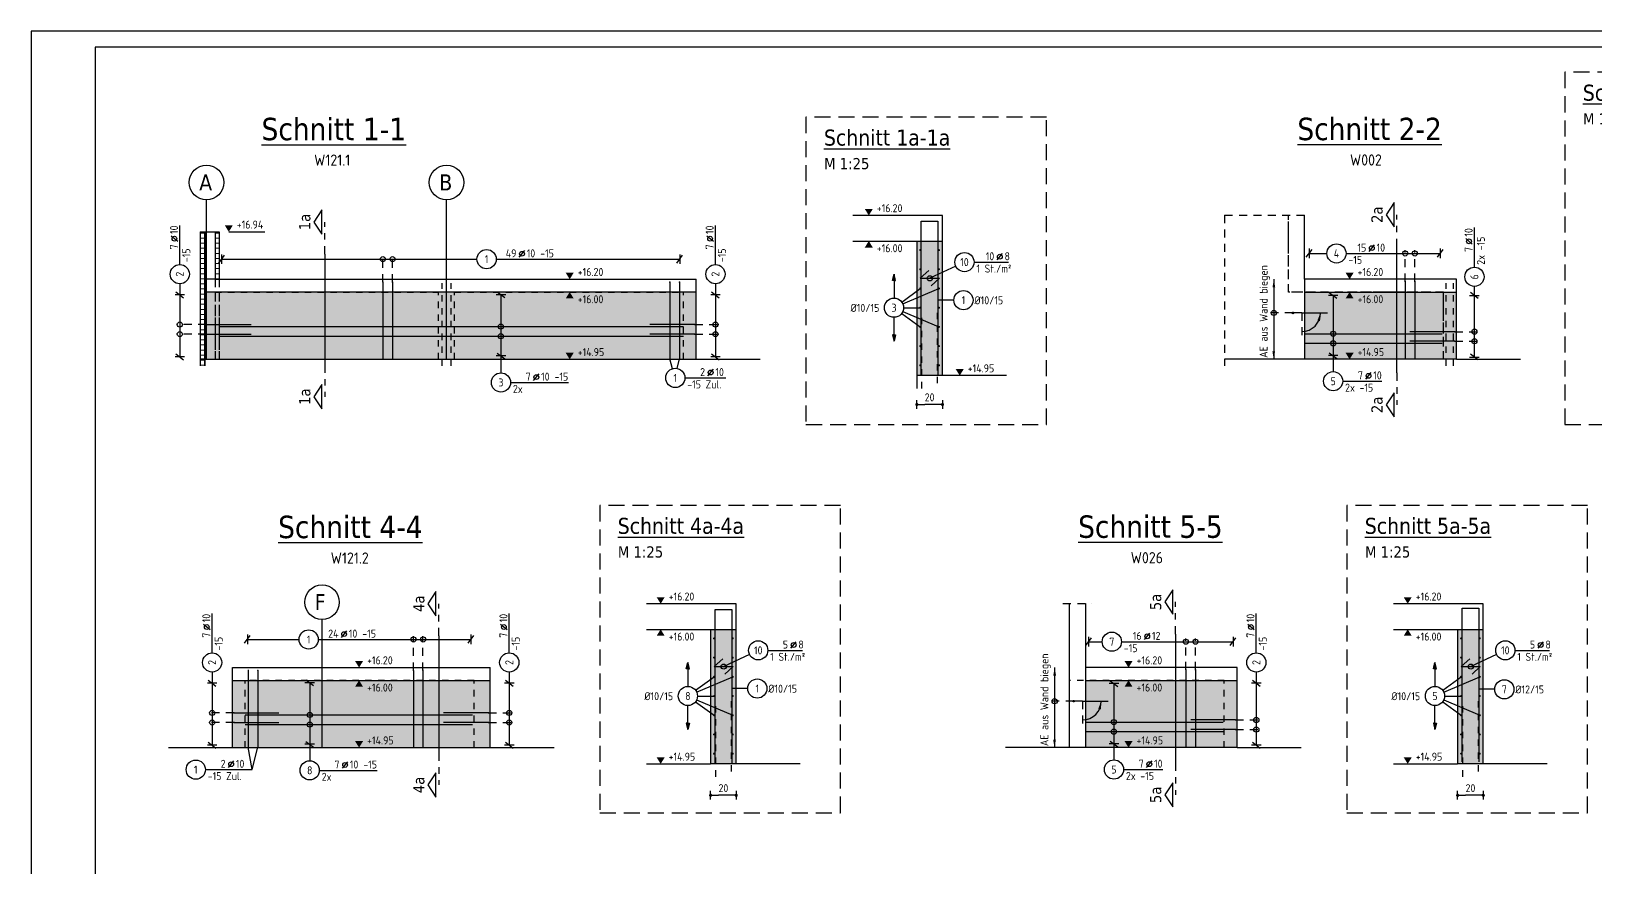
# Model space of a CAD drawing. Extents: x 0 to 61.9, y -8.7 to 30.
# Drawn here: x 0 to 24.44, y 16.64 to 29.7 of the extents above; entities that cross this region are included whole.
import ezdxf
from ezdxf.enums import TextEntityAlignment as Align

# ---------------------------------------------------------------- set-up
doc = ezdxf.new("R2010")
doc.units = 0
doc.header["$LTSCALE"] = 0.5
for name, pattern in [('AUSGEZOGEN', [1000.01, 1000, 0.01]), ('DASHDOTSMALL', [1.05, 0.5, -0.25, 0.05, -0.25]), ('DOT', [0.175, 0.05, -0.125]), ('HIDDEN', [0.375, 0.25, -0.125]), ('HIDDEN2', [0.187, 0.125, -0.062]), ('PUNKT', [0.175, 0.05, -0.125]), ('STRICHLINIE', [0.75, 0.5, -0.25]), ('STRICHPUNKT2', [0.55, 0.25, -0.125, 0.05, -0.125]), ('VERDECKT', [0.375, 0.25, -0.125])]:
    doc.linetypes.add(name, pattern=pattern)
for name, color, linetype in [('ACHSEN', 7, 'Continuous'), ('AFU', 7, 'Continuous'), ('BETON', 7, 'Continuous'), ('DETAIL', 7, 'Continuous'), ('DRUEBER', 7, 'Continuous'), ('grau_dunkel', 7, 'Continuous'), ('grau_hell', 7, 'Continuous'), ('grau_mittel', 7, 'Continuous'), ('HILFE', 7, 'Continuous'), ('koten', 7, 'Continuous'), ('MASSE', 7, 'Continuous'), ('RAHMEN', 7, 'Continuous'), ('RND', 7, 'Continuous'), ('SCHNITTE', 7, 'Continuous'), ('SFP_Achsen', 7, 'Continuous'), ('TEXT', 7, 'Continuous'), ('VERDECKT', 7, 'Continuous')]:
    doc.layers.add(name, color=color, linetype=linetype)
doc.layers.add('NOPLOT', color=7, linetype='Continuous', plot=False)
doc.layers.add('zila_01_rb_02_stb-fertig_05_schraff', color=144, linetype='Continuous', lineweight=9)
doc.styles.add('helv', font='tahoma.ttf')
doc.styles.add('txt', font='isocp.shx')
doc.linetypes.add('AFU_50K', pattern='A,0.15,["/",Standard,S=0.2,R=0,X=-0.01,Y=-0.1],0.07,["/",Standard,S=0.2,R=0,X=-0.01,Y=-0.1],0.15', length=0.37)
doc.linetypes.add('AFU_50L', pattern='A,0.75,["/",Standard,S=0.2,R=0,X=-0.01,Y=-0.1],0.07,["/",Standard,S=0.2,R=0,X=-0.01,Y=-0.1],0.75', length=1.57)
doc.dimstyles.new('DOT_I', dxfattribs={"dimscale": 0.5, "dimtxt": 0.25, "dimasz": 0.25, "dimexe": 0.1, "dimexo": 0.3, "dimgap": 0.1, "dimtad": 1, "dimdec": 3, "dimzin": 3, "dimtxsty": 'txt', "dimblk": 'DOT', "dimblk1": 'DOT', "dimblk2": 'DOT', "dimsah": 1, "dimcen": 0.1, "dimse1": 1, "dimse2": 1, "dimazin": 0, "dimtfac": 1, "dimtdec": 4, "dimtix": 1, "dimtmove": 2, "dimatfit": 3, "dimfxl": 0, "dimtvp": 1, "dimtolj": 1, "dimtzin": 0, "dimarcsym": 0})

# ---------------------------------------------------------------- blocks, each defined once
blk = doc.blocks.new('okrd_o')
at = {"layer": 'koten', "color": 7, "linetype": 'Continuous'}
blk.add_solid([(-0.125, 0.202), (0.125, 0.202), (0, 0)], dxfattribs=at)
at = {"layer": 'koten', "style": 'txt'}
blk.add_attdef('OKRD', (0.25, 0.1), '', height=0.25, dxfattribs=at)
blk = doc.blocks.new('okrd_u')
at = {"layer": 'koten', "color": 7, "linetype": 'Continuous'}
blk.add_solid([(-0.125, -0.202), (0.125, -0.202), (0, 0)], dxfattribs=at)
at = {"layer": 'koten', "style": 'txt'}
blk.add_attdef('OKRD', (0.25, -0.35), '', height=0.25, dxfattribs=at)
blk = doc.blocks.new('SCHN-2')
at = {"layer": 'SCHNITTE', "color": 6, "linetype": 'Continuous'}
blk.add_lwpolyline([(0.378, 0.088), (0, 0.34), (-0.378, 0.088)], close=True, dxfattribs=at)
at = {"layer": 'SCHNITTE', "color": 1, "linetype": 'DASHDOTSMALL', "style": 'helv'}
blk.add_attdef('SCHN-2', text='', height=0.35, dxfattribs=at).set_placement((0, 0.45), align=Align.CENTER)
blk = doc.blocks.new('lei_gre')
at = {"layer": 'RND', "color": 7, "linetype": 'Continuous'}
for p, q in [((-0.09, -0.12), (0.09, 0.12)), ((0, 0.15), (0, -0.15))]:
    blk.add_line(p, q, dxfattribs=at)
blk = doc.blocks.new('RND_LEI')
at = {"layer": 'RND', "color": 7, "linetype": 'Continuous'}
blk.add_line((1.022, 0.066), (1.19, 0.27), dxfattribs=at)
for centre, radius in [((0, 0), 0.3), ((1.106, 0.168), 0.075)]:
    blk.add_circle(centre, radius, dxfattribs=at)
at = {"layer": 'RND', "color": 7, "linetype": 'Continuous', "style": 'txt'}
blk.add_attdef('POSL', text='', height=0.25, dxfattribs=at).set_placement((0, 0), align=Align.MIDDLE)
blk.add_attdef('ANZ', text='', height=0.25, dxfattribs=at).set_placement((0.931, 0.057), align=Align.RIGHT)
for tag, p in [('DUM', (1.253, 0.057)), ('ABSTD', (1.674, 0.057)), ('POSTXT', (0.374, -0.327))]:
    blk.add_attdef(tag, p, '', height=0.25, dxfattribs=at)
blk = doc.blocks.new('DOT')
at = {"layer": 'MASSE', "color": 7, "linetype": 'Continuous'}
for p, q in [((0, 0), (-1, 0)), ((0, 0.54), (0, -0.54))]:
    blk.add_line(p, q, dxfattribs=at)
at = {"layer": 'MASSE', "color": 7, "linetype": 'Continuous', "const_width": 0.2}
blk.add_lwpolyline([(-0.1, 0, 1), (0.1, 0, 1)], format="xyb", close=True, dxfattribs=at)
blk = doc.blocks.new('*D34')
at = {"layer": 'Defpoints', "color": 0, "linetype": 'AUSGEZOGEN', "transparency": 16777216}
for p in [(13.832, 23.874), (13.832, 23.874), (14.232, 23.874)]:
    blk.add_point(p, dxfattribs=at)
at = {"layer": 'MASSE', "color": 0, "linetype": 'AUSGEZOGEN', "lineweight": -2, "transparency": 16777216}
blk.add_line((14.107, 23.874), (13.957, 23.874), dxfattribs=at)
at = {"layer": 'MASSE', "color": 0, "linetype": 'AUSGEZOGEN', "lineweight": -2, "transparency": 16777216, "xscale": 0.125, "yscale": 0.125, "zscale": 0.125, "rotation": 180}
blk.add_blockref('DOT', (13.832, 23.874), dxfattribs=at)
at = {"layer": 'MASSE', "color": 0, "linetype": 'AUSGEZOGEN', "lineweight": -2, "transparency": 16777216, "xscale": 0.125, "yscale": 0.125, "zscale": 0.125}
blk.add_blockref('DOT', (14.232, 23.874), dxfattribs=at)
at = {"layer": 'MASSE', "color": 0, "linetype": 'AUSGEZOGEN', "transparency": 16777216, "insert": (14.032, 23.986), "char_height": 0.125, "attachment_point": 5, "style": 'txt'}
blk.add_mtext('\\A1;20', dxfattribs=at)
blk = doc.blocks.new('RND_HIN')
at = {"layer": 'RND', "color": 7, "linetype": 'Continuous'}
blk.add_circle((0, 0), 0.3, dxfattribs=at)
at = {"layer": 'RND', "color": 7, "linetype": 'Continuous', "style": 'txt'}
blk.add_attdef('POSI', text='', height=0.25, dxfattribs=at).set_placement((0, 0), align=Align.MIDDLE)
blk = doc.blocks.new('Pfeillinie')
at = {"layer": 'TEXT', "linetype": 'Continuous'}
blk.add_hatch(color=7, dxfattribs=at).paths.add_polyline_path([(0, 0), (-0.8, 0.2), (-0.8, 0), (-0.8, -0.2)])
at = {"layer": 'TEXT', "color": 7, "linetype": 'Continuous'}
for p, q in [((-0.8, 0), (-0.8, 0.2)), ((-0.8, 0.2), (0, 0)), ((-0.8, 0), (-0.8, -0.2)), ((-0.8, -0.2), (0, 0))]:
    blk.add_line(p, q, dxfattribs=at)
blk = doc.blocks.new('PFEIL')
at = {"color": 7, "linetype": 'Continuous'}
blk.add_solid([(-1, -0.17), (-1, 0.17), (0, 0)], dxfattribs=at)
blk = doc.blocks.new('*D39')
at = {"layer": 'Defpoints', "color": 0, "linetype": 'AUSGEZOGEN', "transparency": 16777216}
for p in [(10.611, 17.773), (10.611, 17.773), (11.011, 17.773)]:
    blk.add_point(p, dxfattribs=at)
at = {"layer": 'MASSE', "color": 0, "linetype": 'AUSGEZOGEN', "lineweight": -2, "transparency": 16777216}
blk.add_line((10.886, 17.773), (10.736, 17.773), dxfattribs=at)
at = {"layer": 'MASSE', "color": 0, "linetype": 'AUSGEZOGEN', "lineweight": -2, "transparency": 16777216, "xscale": 0.125, "yscale": 0.125, "zscale": 0.125, "rotation": 180}
blk.add_blockref('DOT', (10.611, 17.773), dxfattribs=at)
at = {"layer": 'MASSE', "color": 0, "linetype": 'AUSGEZOGEN', "lineweight": -2, "transparency": 16777216, "xscale": 0.125, "yscale": 0.125, "zscale": 0.125}
blk.add_blockref('DOT', (11.011, 17.773), dxfattribs=at)
at = {"layer": 'MASSE', "color": 0, "linetype": 'AUSGEZOGEN', "transparency": 16777216, "insert": (10.811, 17.885), "char_height": 0.125, "attachment_point": 5, "style": 'txt'}
blk.add_mtext('\\A1;20', dxfattribs=at)
blk = doc.blocks.new('*D40')
at = {"layer": 'Defpoints', "color": 0, "linetype": 'AUSGEZOGEN', "transparency": 16777216}
for p in [(22.28, 17.773), (22.28, 17.773), (22.68, 17.773)]:
    blk.add_point(p, dxfattribs=at)
at = {"layer": 'MASSE', "color": 0, "linetype": 'AUSGEZOGEN', "lineweight": -2, "transparency": 16777216}
blk.add_line((22.555, 17.773), (22.405, 17.773), dxfattribs=at)
at = {"layer": 'MASSE', "color": 0, "linetype": 'AUSGEZOGEN', "lineweight": -2, "transparency": 16777216, "xscale": 0.125, "yscale": 0.125, "zscale": 0.125, "rotation": 180}
blk.add_blockref('DOT', (22.28, 17.773), dxfattribs=at)
at = {"layer": 'MASSE', "color": 0, "linetype": 'AUSGEZOGEN', "lineweight": -2, "transparency": 16777216, "xscale": 0.125, "yscale": 0.125, "zscale": 0.125}
blk.add_blockref('DOT', (22.68, 17.773), dxfattribs=at)
at = {"layer": 'MASSE', "color": 0, "linetype": 'AUSGEZOGEN', "transparency": 16777216, "insert": (22.48, 17.885), "char_height": 0.125, "attachment_point": 5, "style": 'txt'}
blk.add_mtext('\\A1;20', dxfattribs=at)
blk = doc.blocks.new('A1-19-0')
at = {"layer": 'RAHMEN'}
for p, q in [((103.1, 59.4), (0, 59.4)), ((0, 59.4), (0, 0))]:
    blk.add_line(p, q, dxfattribs=at)
at = {"layer": 'RAHMEN', "color": 5}
for p, q in [((102.6, 58.9), (2, 58.9)), ((2, 58.9), (2, 0.5))]:
    blk.add_line(p, q, dxfattribs=at)

msp = doc.modelspace()

# ---------------------------------------------------------------- hatches: boundary and pattern name
at = {"layer": 'grau_dunkel'}
h = msp.add_hatch(color=21, dxfattribs=at)
h.paths.add_polyline_path([(2.872, 24.58), (2.937, 24.58), (2.937, 25.63), (2.872, 25.63)])
h.paths.add_polyline_path([(2.872, 25.63), (2.712, 25.63), (2.712, 24.58), (2.872, 24.58)])
h = msp.add_hatch(color=21, dxfattribs=at)
h.paths.add_polyline_path([(10.187, 24.58), (10.387, 24.58), (10.387, 25.63), (10.187, 25.63)])
h.paths.add_polyline_path([(6.362, 24.58), (6.612, 24.58), (6.612, 25.63), (6.362, 25.63)])
for points in [[(22.26, 25.63), (22.06, 25.63), (22.06, 24.58), (22.26, 24.58)], [(18.835, 19.568), (18.635, 19.568), (18.635, 18.518), (18.835, 18.518)]]:
    msp.add_hatch(color=21, dxfattribs=at).paths.add_polyline_path(points)
h = msp.add_hatch(color=21, dxfattribs=at)
h.paths.add_polyline_path([(6.916, 18.518), (7.166, 18.518), (7.166, 19.568), (6.916, 19.568)])
h.paths.add_polyline_path([(3.341, 19.568), (3.141, 19.568), (3.141, 18.518), (3.341, 18.518)])
at = {"layer": 'grau_hell'}
h = msp.add_hatch(color=9, dxfattribs=at)
h.paths.add_polyline_path([(6.612, 25.63), (6.612, 24.58), (10.187, 24.58), (10.187, 25.63)])
h.paths.add_polyline_path([(2.937, 25.63), (2.937, 24.58), (6.362, 24.58), (6.362, 25.63)])
for points in [[(22.06, 24.58), (22.06, 25.63), (19.89, 25.63), (19.89, 24.58)], [(3.341, 19.568), (3.341, 18.518), (6.916, 18.518), (6.916, 19.568)], [(16.465, 19.568), (16.465, 18.518), (18.635, 18.518), (18.635, 19.568)]]:
    msp.add_hatch(color=9, dxfattribs=at).paths.add_polyline_path(points)
at = {"layer": 'grau_mittel'}
for points in [[(14.232, 26.426), (13.832, 26.426), (13.832, 24.326), (14.232, 24.326)], [(10.611, 18.264), (11.011, 18.264), (11.011, 20.364), (10.611, 20.364)], [(22.68, 20.364), (22.28, 20.364), (22.28, 18.264), (22.68, 18.264)]]:
    msp.add_hatch(color=61, dxfattribs=at).paths.add_polyline_path(points)
at = {"layer": 'zila_01_rb_02_stb-fertig_05_schraff', "linetype": 'AUSGEZOGEN'}
h = msp.add_hatch(dxfattribs=at)
h.set_pattern_fill('ANSI37', color=102, scale=0.025, angle=-45)
h.set_pattern_definition([(0, (-75.8774, -10.6766), (2e-17, 0.079375), []), (90, (-75.8774, -10.6766), (-0.079375, 3e-17), [])])
h.paths.add_polyline_path([(2.712, 26.57), (2.637, 26.57), (2.637, 24.48), (2.712, 24.48)])
h.paths.add_polyline_path([(2.937, 26.57), (2.872, 26.57), (2.872, 25.83), (2.937, 25.83)])

# ---------------------------------------------------------------- linework, layer by layer
at = {"layer": 'ACHSEN', "color": 140, "linetype": 'AUSGEZOGEN'}
for p, q in [((2.737, 24.58), (2.737, 27.07)), ((6.487, 24.58), (6.487, 27.07)), ((4.541, 18.518), (4.541, 20.518))]:
    msp.add_line(p, q, dxfattribs=at)
at = {"layer": 'AFU', "color": 8, "linetype": 'AFU_50K'}
for p, q in [((13.832, 26.426), (14.232, 26.426)), ((2.872, 25.83), (2.712, 25.83)), ((14.232, 24.326), (13.832, 24.326)), ((10.611, 20.364), (11.011, 20.364)), ((22.28, 20.364), (22.68, 20.364)), ((11.011, 18.264), (10.611, 18.264)), ((22.68, 18.264), (22.28, 18.264))]:
    msp.add_line(p, q, dxfattribs=at)
at = {"layer": 'AFU', "color": 8, "linetype": 'AFU_50L'}
for p, q in [((19.89, 25.83), (19.89, 24.58)), ((10.387, 25.63), (2.712, 25.63)), ((19.89, 25.63), (22.26, 25.63)), ((2.712, 24.58), (10.387, 24.58)), ((22.26, 24.58), (18.64, 24.58)), ((3.141, 19.568), (7.166, 19.568)), ((16.465, 19.768), (16.465, 18.518)), ((16.465, 19.568), (18.835, 19.568)), ((3.141, 18.518), (7.166, 18.518)), ((18.835, 18.518), (16.215, 18.518))]:
    msp.add_line(p, q, dxfattribs=at)
at = {"layer": 'BETON', "color": 6, "linetype": 'AUSGEZOGEN'}
for p, q in [((14.232, 26.826), (12.832, 26.826)), ((14.232, 24.326), (14.232, 26.826)), ((19.89, 25.83), (19.89, 26.83)), ((2.637, 26.57), (2.637, 24.48)), ((2.637, 26.57), (2.937, 26.57)), ((2.712, 26.57), (2.712, 24.58)), ((2.872, 26.57), (2.872, 25.83)), ((2.937, 26.57), (2.937, 25.83)), ((12.832, 26.426), (13.832, 26.426)), ((13.832, 26.426), (13.832, 24.126)), ((2.872, 25.83), (10.387, 25.83)), ((10.387, 24.58), (10.387, 25.83)), ((22.26, 25.83), (19.89, 25.83)), ((22.26, 24.58), (22.26, 25.83)), ((2.712, 24.58), (2.637, 24.58)), ((2.712, 24.58), (2.712, 24.48)), ((10.387, 24.58), (11.387, 24.58)), ((22.26, 24.58), (23.26, 24.58)), ((15.232, 24.326), (14.232, 24.326)), ((11.011, 20.764), (9.611, 20.764)), ((11.011, 18.264), (11.011, 20.764)), ((16.215, 18.518), (16.215, 20.768)), ((16.465, 20.768), (16.465, 19.768)), ((22.68, 20.764), (21.28, 20.764)), ((22.68, 18.264), (22.68, 20.764)), ((9.611, 20.364), (10.611, 20.364)), ((10.611, 20.364), (10.611, 18.264)), ((21.28, 20.364), (22.28, 20.364)), ((22.28, 20.364), (22.28, 18.264)), ((3.141, 18.518), (3.141, 19.768)), ((3.141, 19.768), (7.166, 19.768)), ((7.166, 18.518), (7.166, 19.768)), ((18.835, 19.768), (16.465, 19.768)), ((18.835, 18.518), (18.835, 19.768)), ((2.141, 18.518), (3.141, 18.518)), ((7.166, 18.518), (8.166, 18.518)), ((16.215, 18.518), (15.215, 18.518)), ((18.835, 18.518), (19.835, 18.518)), ((9.611, 18.264), (10.611, 18.264)), ((12.011, 18.264), (11.011, 18.264)), ((21.28, 18.264), (22.28, 18.264)), ((23.68, 18.264), (22.68, 18.264))]:
    msp.add_line(p, q, dxfattribs=at)
at = {"layer": 'DETAIL', "color": 102, "linetype": 'STRICHLINIE'}
for points in [[(23.955, 29.06), (23.955, 23.564), (27.714, 23.564), (27.714, 29.06)], [(12.101, 28.36), (12.101, 23.564), (15.86, 23.564), (15.86, 28.36)], [(8.88, 22.298), (8.88, 17.502), (12.639, 17.502), (12.639, 22.298)], [(20.549, 22.298), (20.549, 17.502), (24.308, 17.502), (24.308, 22.298)]]:
    msp.add_lwpolyline(points, close=True, dxfattribs=at)
at = {"layer": 'DRUEBER', "color": 7, "linetype": 'DOT'}
for p, q in [((19.64, 25.63), (19.64, 26.83)), ((22.06, 25.63), (19.64, 25.63)), ((22.06, 24.58), (22.06, 25.63))]:
    msp.add_line(p, q, dxfattribs=at)
at = {"layer": 'DRUEBER', "color": 7, "linetype": 'PUNKT'}
for p, q in [((2.872, 25.63), (6.362, 25.63)), ((2.872, 25.63), (2.872, 24.58)), ((2.937, 25.63), (2.937, 24.58)), ((6.362, 24.58), (6.362, 25.63)), ((6.612, 25.63), (10.187, 25.63)), ((6.612, 24.58), (6.612, 25.63)), ((10.187, 24.58), (10.187, 25.63)), ((3.341, 18.518), (3.341, 19.568)), ((6.916, 19.568), (3.341, 19.568)), ((6.916, 18.518), (6.916, 19.568)), ((18.635, 19.568), (16.215, 19.568)), ((18.635, 18.518), (18.635, 19.568))]:
    msp.add_line(p, q, dxfattribs=at)
at = {"layer": 'HILFE', "color": 102, "linetype": 'HIDDEN'}
for p, q in [((18.64, 26.83), (19.99, 26.83)), ((18.64, 26.83), (18.64, 24.48)), ((16.115, 20.768), (16.565, 20.768))]:
    msp.add_line(p, q, dxfattribs=at)
at = {"layer": 'HILFE', "color": 102, "linetype": 'AUSGEZOGEN'}
msp.add_line((3.085, 26.57), (3.647, 26.57), dxfattribs=at)
at = {"layer": 'NOPLOT', "color": 191, "linetype": 'AUSGEZOGEN'}
for p, q in [((4.584, 26.223), (4.584, 24.496)), ((21.332, 24.368), (21.332, 26.337)), ((17.875, 20.291), (17.875, 18.28)), ((6.365, 20.264), (6.365, 18.435))]:
    msp.add_line(p, q, dxfattribs=at)
at = {"layer": 'RND', "color": 7, "linetype": 'AUSGEZOGEN'}
for p, q in [((2.32, 26.059), (2.32, 26.671)), ((10.687, 26.059), (10.687, 26.671)), ((22.542, 26.018), (22.542, 26.635)), ((19.96, 26.232), (20.237, 26.232)), ((20.537, 26.232), (22.009, 26.232)), ((2.972, 26.143), (6.962, 26.143)), ((7.262, 26.143), (10.129, 26.143)), ((14.726, 26.097), (15.266, 26.097)), ((2.32, 25.759), (2.32, 25.586)), ((10.687, 25.759), (10.687, 25.586)), ((22.542, 25.576), (22.542, 25.718)), ((2.32, 25.586), (2.32, 24.618)), ((7.336, 25.587), (7.336, 24.632)), ((10.687, 25.586), (10.687, 24.618)), ((20.335, 25.578), (20.335, 24.637)), ((22.542, 24.615), (22.542, 25.576)), ((7.336, 24.632), (7.336, 24.368)), ((20.335, 24.637), (20.335, 24.388)), ((7.486, 24.218), (8.392, 24.218)), ((10.209, 24.289), (10.849, 24.289)), ((20.485, 24.238), (21.097, 24.238)), ((2.825, 19.997), (2.825, 20.609)), ((7.466, 19.997), (7.466, 20.609)), ((19.135, 19.997), (19.135, 20.609)), ((3.376, 20.206), (4.183, 20.206)), ((4.483, 20.206), (6.867, 20.206)), ((16.515, 20.171), (16.728, 20.171)), ((17.028, 20.171), (18.771, 20.171)), ((11.505, 20.036), (12.045, 20.036)), ((23.174, 20.036), (23.714, 20.036)), ((2.825, 19.697), (2.825, 19.524)), ((7.466, 19.697), (7.466, 19.524)), ((19.135, 19.697), (19.135, 19.524)), ((2.825, 19.524), (2.825, 18.556)), ((4.349, 19.53), (4.349, 18.57)), ((7.466, 19.524), (7.466, 18.556)), ((16.911, 19.517), (16.911, 18.575)), ((19.135, 19.524), (19.135, 18.556)), ((16.911, 18.575), (16.911, 18.326)), ((4.349, 18.57), (4.349, 18.313)), ((2.719, 18.174), (3.45, 18.174)), ((4.499, 18.163), (5.405, 18.163)), ((17.061, 18.176), (17.673, 18.176))]:
    msp.add_line(p, q, dxfattribs=at)
at = {"layer": 'RND', "color": 102, "linetype": 'VERDECKT'}
for p, q in [((5.493, 25.785), (5.493, 26.193)), ((5.643, 25.785), (5.643, 26.193)), ((21.46, 25.795), (21.46, 26.282)), ((21.61, 25.795), (21.61, 26.282)), ((19.707, 25.304), (19.359, 25.304)), ((2.732, 25.122), (2.27, 25.122)), ((2.732, 24.972), (2.27, 24.972)), ((10.362, 25.122), (10.737, 25.122)), ((10.362, 24.972), (10.737, 24.972)), ((22.235, 25.011), (22.592, 25.011)), ((22.235, 24.861), (22.592, 24.861)), ((5.968, 19.723), (5.968, 20.256)), ((6.118, 19.723), (6.118, 20.256)), ((18.035, 19.733), (18.035, 20.221)), ((18.185, 19.733), (18.185, 20.221)), ((16.282, 19.242), (15.935, 19.242)), ((3.166, 19.06), (2.775, 19.06)), ((3.166, 18.91), (2.775, 18.91)), ((7.141, 19.06), (7.516, 19.06)), ((7.141, 18.91), (7.516, 18.91)), ((18.81, 18.949), (19.185, 18.949)), ((18.81, 18.799), (19.185, 18.799))]:
    msp.add_line(p, q, dxfattribs=at)
at = {"layer": 'RND', "color": 102, "linetype": 'AUSGEZOGEN'}
for p, q in [((14.441, 26.033), (14.036, 25.844)), ((13.597, 25.474), (13.886, 25.685)), ((13.614, 25.444), (14.178, 25.685)), ((14.41, 25.503), (14.162, 25.503)), ((13.597, 25.297), (13.886, 25.085)), ((13.614, 25.326), (14.178, 25.085)), ((13.626, 25.385), (13.886, 25.385)), ((10.018, 24.433), (9.974, 24.585)), ((10.091, 24.435), (10.124, 24.585)), ((11.22, 19.971), (10.815, 19.783)), ((22.889, 19.971), (22.484, 19.783)), ((10.377, 19.412), (10.665, 19.623)), ((10.393, 19.383), (10.957, 19.623)), ((22.046, 19.412), (22.334, 19.623)), ((22.063, 19.383), (22.626, 19.623)), ((10.406, 19.323), (10.665, 19.323)), ((11.19, 19.44), (10.941, 19.44)), ((22.075, 19.323), (22.334, 19.323)), ((22.859, 19.428), (22.61, 19.428)), ((10.377, 19.235), (10.665, 19.023)), ((10.393, 19.264), (10.957, 19.023)), ((22.046, 19.235), (22.334, 19.023)), ((22.063, 19.264), (22.626, 19.023)), ((3.45, 18.174), (3.39, 18.523)), ((3.45, 18.174), (3.54, 18.523))]:
    msp.add_line(p, q, dxfattribs=at)
at = {"layer": 'RND', "color": 7, "linetype": 'VERDECKT'}
for p, q in [((19.847, 25.304), (19.707, 25.304)), ((16.422, 19.242), (16.282, 19.242))]:
    msp.add_line(p, q, dxfattribs=at)
at = {"layer": 'RND', "color": 1, "linetype": 'AUSGEZOGEN'}
for points in [[(13.902, 24.336), (13.902, 26.736), (14.162, 26.736), (14.162, 24.336)], [(14.021, 25.964), (13.886, 25.844), (14.186, 25.844), (14.056, 25.724)], [(5.493, 25.785), (5.493, 24.585)], [(5.643, 25.785), (5.643, 24.585)], [(9.974, 25.785), (9.974, 24.585)], [(10.124, 25.785), (10.124, 24.585)], [(21.46, 25.795), (21.46, 24.595)], [(21.61, 25.795), (21.61, 24.595)], [(19.847, 25.304), (20.247, 25.304)], [(2.732, 25.122), (3.432, 25.122)], [(2.732, 24.972), (3.432, 24.972)], [(2.937, 25.09), (10.187, 25.09)], [(2.937, 24.94), (10.187, 24.94)], [(10.362, 25.122), (9.662, 25.122)], [(10.362, 24.972), (9.662, 24.972)], [(19.89, 24.979), (22.04, 24.979)], [(22.235, 25.011), (21.535, 25.011)], [(19.89, 24.829), (22.04, 24.829)], [(22.235, 24.861), (21.535, 24.861)], [(10.681, 18.274), (10.681, 20.674), (10.941, 20.674), (10.941, 18.274)], [(22.35, 18.294), (22.35, 20.694), (22.61, 20.694), (22.61, 18.294)], [(10.8, 19.902), (10.665, 19.783), (10.965, 19.783), (10.835, 19.662)], [(22.469, 19.902), (22.334, 19.783), (22.634, 19.783), (22.504, 19.662)], [(3.39, 19.723), (3.39, 18.523)], [(3.54, 19.723), (3.54, 18.523)], [(5.968, 19.723), (5.968, 18.523)], [(6.118, 19.723), (6.118, 18.523)], [(18.035, 19.733), (18.035, 18.533)], [(18.185, 19.733), (18.185, 18.533)], [(16.422, 19.242), (16.822, 19.242)], [(3.166, 19.06), (3.866, 19.06)], [(3.166, 18.91), (3.866, 18.91)], [(3.341, 19.028), (6.891, 19.028)], [(3.341, 18.878), (6.891, 18.878)], [(7.141, 19.06), (6.441, 19.06)], [(7.141, 18.91), (6.441, 18.91)], [(16.465, 18.917), (18.615, 18.917)], [(18.81, 18.949), (18.11, 18.949)], [(16.465, 18.767), (18.615, 18.767)], [(18.81, 18.799), (18.11, 18.799)]]:
    msp.add_lwpolyline(points, dxfattribs=at)
at = {"layer": 'RND', "color": 7, "linetype": 'AUSGEZOGEN'}
for points, const_width in [([(13.878, 26.285, 1), (13.894, 26.285, 1)], 0.016), ([(14.17, 26.285, 1), (14.186, 26.285, 1)], 0.016), ([(13.878, 25.985, 1), (13.894, 25.985, 1)], 0.016), ([(14.17, 25.985, 1), (14.186, 25.985, 1)], 0.016), ([(5.493, 25.791, 1), (5.493, 25.778, 1)], 0.0125), ([(5.643, 25.791, 1), (5.643, 25.778, 1)], 0.0125), ([(9.974, 25.791, 1), (9.974, 25.778, 1)], 0.0125), ([(10.124, 25.791, 1), (10.124, 25.778, 1)], 0.0125), ([(13.878, 25.685, 1), (13.894, 25.685, 1)], 0.016), ([(14.17, 25.685, 1), (14.186, 25.685, 1)], 0.016), ([(21.46, 25.801, 1), (21.46, 25.788, 1)], 0.0125), ([(21.61, 25.801, 1), (21.61, 25.788, 1)], 0.0125), ([(13.878, 25.385, 1), (13.894, 25.385, 1)], 0.016), ([(14.17, 25.385, 1), (14.186, 25.385, 1)], 0.016), ([(2.732, 25.128, -1), (2.732, 25.116, -1)], 0.0125), ([(2.732, 24.978, -1), (2.732, 24.966, -1)], 0.0125), ([(10.362, 25.128, 1), (10.362, 25.116, 1)], 0.0125), ([(10.362, 24.978, 1), (10.362, 24.966, 1)], 0.0125), ([(13.878, 25.085, 1), (13.894, 25.085, 1)], 0.016), ([(14.17, 25.085, 1), (14.186, 25.085, 1)], 0.016), ([(22.235, 25.017, 1), (22.235, 25.005, 1)], 0.0125), ([(13.878, 24.785, 1), (13.894, 24.785, 1)], 0.016), ([(14.17, 24.785, 1), (14.186, 24.785, 1)], 0.016), ([(22.235, 24.867, 1), (22.235, 24.855, 1)], 0.0125), ([(13.878, 24.485, 1), (13.894, 24.485, 1)], 0.016), ([(14.17, 24.485, 1), (14.186, 24.485, 1)], 0.016), ([(10.657, 20.223, 1), (10.673, 20.223, 1)], 0.016), ([(10.949, 20.223, 1), (10.965, 20.223, 1)], 0.016), ([(22.326, 20.223, 1), (22.342, 20.223, 1)], 0.016), ([(22.618, 20.223, 1), (22.634, 20.223, 1)], 0.016), ([(10.657, 19.923, 1), (10.673, 19.923, 1)], 0.016), ([(10.949, 19.923, 1), (10.965, 19.923, 1)], 0.016), ([(22.326, 19.923, 1), (22.342, 19.923, 1)], 0.016), ([(22.618, 19.923, 1), (22.634, 19.923, 1)], 0.016), ([(3.39, 19.729, 1), (3.39, 19.716, 1)], 0.0125), ([(3.54, 19.729, 1), (3.54, 19.716, 1)], 0.0125), ([(5.968, 19.729, 1), (5.968, 19.716, 1)], 0.0125), ([(6.118, 19.729, 1), (6.118, 19.716, 1)], 0.0125), ([(10.657, 19.623, 1), (10.673, 19.623, 1)], 0.016), ([(10.949, 19.623, 1), (10.965, 19.623, 1)], 0.016), ([(18.035, 19.739, 1), (18.035, 19.726, 1)], 0.0125), ([(18.185, 19.739, 1), (18.185, 19.726, 1)], 0.0125), ([(22.326, 19.623, 1), (22.342, 19.623, 1)], 0.016), ([(22.618, 19.623, 1), (22.634, 19.623, 1)], 0.016), ([(10.657, 19.323, 1), (10.673, 19.323, 1)], 0.016), ([(10.949, 19.323, 1), (10.965, 19.323, 1)], 0.016), ([(22.326, 19.323, 1), (22.342, 19.323, 1)], 0.016), ([(22.618, 19.323, 1), (22.634, 19.323, 1)], 0.016), ([(3.166, 19.067, -1), (3.166, 19.054, -1)], 0.0125), ([(7.141, 19.067, 1), (7.141, 19.054, 1)], 0.0125), ([(3.166, 18.917, -1), (3.166, 18.904, -1)], 0.0125), ([(7.141, 18.917, 1), (7.141, 18.904, 1)], 0.0125), ([(10.657, 19.023, 1), (10.673, 19.023, 1)], 0.016), ([(10.949, 19.023, 1), (10.965, 19.023, 1)], 0.016), ([(18.81, 18.956, 1), (18.81, 18.943, 1)], 0.0125), ([(22.326, 19.023, 1), (22.342, 19.023, 1)], 0.016), ([(22.618, 19.023, 1), (22.634, 19.023, 1)], 0.016), ([(10.657, 18.723, 1), (10.673, 18.723, 1)], 0.016), ([(10.949, 18.723, 1), (10.965, 18.723, 1)], 0.016), ([(18.81, 18.806, 1), (18.81, 18.793, 1)], 0.0125), ([(22.326, 18.723, 1), (22.342, 18.723, 1)], 0.016), ([(22.618, 18.723, 1), (22.634, 18.723, 1)], 0.016), ([(10.657, 18.423, 1), (10.673, 18.423, 1)], 0.016), ([(10.949, 18.423, 1), (10.965, 18.423, 1)], 0.016), ([(22.326, 18.423, 1), (22.342, 18.423, 1)], 0.016), ([(22.618, 18.423, 1), (22.634, 18.423, 1)], 0.016)]:
    msp.add_lwpolyline(points, format="xyb", close=True, dxfattribs=dict(at, const_width=const_width))
at = {"layer": 'RND', "color": 102, "linetype": 'AUSGEZOGEN'}
for points in [[(13.476, 25.908), (13.476, 25.535)], [(19.409, 25.83), (19.409, 24.58)], [(13.476, 24.863), (13.476, 25.235)], [(10.256, 19.846), (10.256, 19.473)], [(21.925, 19.846), (21.925, 19.473)], [(15.985, 19.768), (15.985, 18.518)], [(10.256, 18.801), (10.256, 19.173)], [(21.925, 18.801), (21.925, 19.173)]]:
    msp.add_lwpolyline(points, dxfattribs=at)
at = {"layer": 'RND', "color": 1, "linetype": 'HIDDEN2'}
for points in [[(6.42, 24.48), (6.42, 25.767)], [(6.559, 24.48), (6.559, 25.767)], [(22.1, 24.48), (22.1, 25.767)], [(22.216, 24.48), (22.216, 25.767)], [(13.912, 24.126), (13.912, 25.306)], [(14.152, 25.306), (14.152, 24.126)], [(10.691, 18.064), (10.691, 19.244)], [(10.931, 19.244), (10.931, 18.064)], [(22.36, 18.064), (22.36, 19.244)], [(22.6, 19.244), (22.6, 18.064)]]:
    msp.add_lwpolyline(points, dxfattribs=at)
at = {"layer": 'RND', "color": 7, "linetype": 'VERDECKT'}
for points in [[(19.847, 25.304), (19.847, 24.904)], [(16.422, 19.242), (16.422, 18.842)]]:
    msp.add_lwpolyline(points, dxfattribs=at)
at = {"layer": 'RND', "color": 7, "linetype": 'AUSGEZOGEN'}
for centre in [(5.493, 26.143), (5.643, 26.143), (21.46, 26.232), (21.61, 26.232), (14.036, 25.844), (19.409, 25.304), (2.32, 25.122), (2.32, 24.972), (7.336, 25.09), (7.336, 24.94), (10.687, 25.122), (10.687, 24.972), (20.335, 24.979), (22.542, 25.011), (20.335, 24.829), (22.542, 24.861), (5.968, 20.206), (6.12, 20.206), (18.035, 20.171), (18.185, 20.171), (10.815, 19.783), (22.484, 19.783), (2.825, 19.06), (4.349, 19.028), (7.466, 19.06), (15.985, 19.242), (2.825, 18.91), (4.349, 18.878), (7.466, 18.91), (16.911, 18.917), (19.135, 18.949), (19.135, 18.799), (16.911, 18.767)]:
    msp.add_circle(centre, 0.04, dxfattribs=at)
at = {"layer": 'RND', "color": 7, "linetype": 'VERDECKT'}
for centre in [(19.707, 25.304), (16.282, 19.242)]:
    msp.add_circle(centre, 0.012, dxfattribs=at)
at = {"layer": 'RND', "color": 102, "linetype": 'AUSGEZOGEN'}
for centre in [(19.847, 25.304), (16.422, 19.242)]:
    msp.add_arc(centre, 0.29, 270, 0, dxfattribs=at)
at = {"layer": 'SCHNITTE', "color": 6, "linetype": 'STRICHPUNKT2'}
for p, q in [((4.584, 26.223), (4.584, 26.723)), ((21.332, 26.337), (21.332, 26.837)), ((4.584, 24.496), (4.584, 23.996)), ((21.332, 24.368), (21.332, 23.868)), ((17.875, 20.291), (17.875, 20.791)), ((6.365, 20.264), (6.365, 20.764)), ((6.365, 18.435), (6.365, 17.935)), ((17.875, 18.28), (17.875, 17.78))]:
    msp.add_line(p, q, dxfattribs=at)
at = {"layer": 'SFP_Achsen', "color": 7, "linetype": 'AUSGEZOGEN'}
for centre in [(2.737, 27.34), (6.487, 27.34), (4.541, 20.788)]:
    msp.add_circle(centre, 0.27, dxfattribs=at)
at = {"layer": 'VERDECKT', "color": 7, "linetype": 'VERDECKT'}
for p, q in [((19.64, 25.63), (19.64, 26.83)), ((22.06, 25.63), (19.64, 25.63)), ((22.06, 24.58), (22.06, 25.63)), ((16.465, 19.768), (16.465, 18.518))]:
    msp.add_line(p, q, dxfattribs=at)
at = {"layer": 'VERDECKT', "color": 7, "linetype": 'HIDDEN'}
for p, q in [((2.872, 25.83), (2.872, 24.58)), ((2.937, 25.83), (2.937, 24.58))]:
    msp.add_line(p, q, dxfattribs=at)

# ---------------------------------------------------------------- block references
at = {"layer": 'koten', "color": 7, "linetype": 'AUSGEZOGEN', "xscale": 0.5, "yscale": 0.5, "zscale": 0.5}
for name, p, values in [('okrd_o', (13.082, 26.826), {'OKRD': '+16.20'}), ('okrd_o', (3.085, 26.57), {'OKRD': '+16.94'}), ('okrd_u', (13.082, 26.426), {'OKRD': '+16.00'}), ('okrd_o', (8.41, 25.83), {'OKRD': '+16.20'}), ('okrd_o', (20.592, 25.83), {'OKRD': '+16.20'}), ('okrd_u', (8.41, 25.63), {'OKRD': '+16.00'}), ('okrd_u', (20.592, 25.63), {'OKRD': '+16.00'}), ('okrd_o', (8.41, 24.58), {'OKRD': '+14.95'}), ('okrd_o', (20.592, 24.58), {'OKRD': '+14.95'}), ('okrd_o', (14.502, 24.326), {'OKRD': '+14.95'}), ('okrd_o', (9.831, 20.764), {'OKRD': '+16.20'}), ('okrd_o', (21.5, 20.764), {'OKRD': '+16.20'}), ('okrd_u', (9.831, 20.364), {'OKRD': '+16.00'}), ('okrd_u', (21.5, 20.364), {'OKRD': '+16.00'}), ('okrd_o', (5.12, 19.768), {'OKRD': '+16.20'}), ('okrd_o', (17.139, 19.768), {'OKRD': '+16.20'}), ('okrd_u', (5.12, 19.568), {'OKRD': '+16.00'}), ('okrd_u', (17.139, 19.568), {'OKRD': '+16.00'}), ('okrd_o', (5.12, 18.518), {'OKRD': '+14.95'}), ('okrd_o', (17.139, 18.518), {'OKRD': '+14.95'}), ('okrd_o', (9.831, 18.264), {'OKRD': '+14.95'}), ('okrd_o', (21.5, 18.264), {'OKRD': '+14.95'})]:
    msp.add_blockref(name, p, dxfattribs=at).add_auto_attribs(values)
at = {"layer": 'RAHMEN', "color": 7, "linetype": 'AUSGEZOGEN', "xscale": 0.5, "yscale": 0.5, "zscale": 0.5}
msp.add_blockref('A1-19-0', (0, 0), dxfattribs=at)
at = {"layer": 'RND', "color": 7, "linetype": 'AUSGEZOGEN', "xscale": 0.5, "yscale": 0.5, "zscale": 0.5, "rotation": 90}
for p, values in [((2.32, 25.909), {'POSL': '2', 'DUM': '10', 'ANZ': '7', 'POSTXT': '-15'}), ((10.687, 25.909), {'POSL': '2', 'DUM': '10', 'ANZ': '7', 'POSTXT': '-15'}), ((22.542, 25.868), {'POSL': '6', 'DUM': '10', 'ANZ': '7', 'POSTXT': '2x -15'}), ((2.825, 19.847), {'POSL': '2', 'DUM': '10', 'ANZ': '7', 'POSTXT': '-15'}), ((7.466, 19.847), {'POSL': '2', 'DUM': '10', 'ANZ': '7', 'POSTXT': '-15'}), ((19.135, 19.847), {'POSL': '2', 'DUM': '10', 'ANZ': '7', 'POSTXT': '-15'})]:
    msp.add_blockref('RND_LEI', p, dxfattribs=at).add_auto_attribs(values)
at = {"layer": 'RND', "color": 7, "linetype": 'AUSGEZOGEN', "xscale": 0.5, "yscale": 0.5, "zscale": 0.5}
for p in [(2.972, 26.143), (10.129, 26.143), (19.96, 26.232), (22.009, 26.232), (3.376, 20.206), (6.867, 20.206), (16.515, 20.171), (18.771, 20.171)]:
    msp.add_blockref('lei_gre', p, dxfattribs=at)
for name, p, values in [('RND_LEI', (7.112, 26.143), {'POSL': '1', 'DUM': '10', 'ANZ': '49', 'ABSTD': '-15'}), ('RND_LEI', (14.576, 26.097), {'POSL': '10', 'DUM': '8', 'ANZ': '10', 'POSTXT': '1 St./m²'}), ('RND_LEI', (20.387, 26.232), {'POSL': '4', 'DUM': '10', 'ANZ': '15', 'POSTXT': '-15'}), ('RND_HIN', (13.476, 25.385), {'POSI': '3'}), ('RND_HIN', (14.56, 25.503), {'POSI': '1'}), ('RND_LEI', (10.059, 24.289), {'POSL': '1', 'DUM': '10', 'ANZ': '2', 'POSTXT': '-15 Zul.'}), ('RND_LEI', (7.336, 24.218), {'POSL': '3', 'DUM': '10', 'ANZ': '7', 'ABSTD': '-15', 'POSTXT': '2x'}), ('RND_LEI', (20.335, 24.238), {'POSL': '5', 'DUM': '10', 'ANZ': '7', 'POSTXT': '2x -15'}), ('RND_LEI', (4.333, 20.206), {'POSL': '1', 'DUM': '10', 'ANZ': '24', 'ABSTD': '-15'}), ('RND_LEI', (16.878, 20.171), {'POSL': '7', 'DUM': '12', 'ANZ': '16', 'POSTXT': '-15'}), ('RND_LEI', (11.355, 20.036), {'POSL': '10', 'DUM': '8', 'ANZ': '5', 'POSTXT': '1 St./m²'}), ('RND_LEI', (23.024, 20.036), {'POSL': '10', 'DUM': '8', 'ANZ': '5', 'POSTXT': '1 St./m²'}), ('RND_HIN', (11.34, 19.44), {'POSI': '1'}), ('RND_HIN', (23.009, 19.428), {'POSI': '7'}), ('RND_HIN', (10.256, 19.323), {'POSI': '8'}), ('RND_HIN', (21.925, 19.323), {'POSI': '5'}), ('RND_LEI', (2.569, 18.174), {'POSL': '1', 'DUM': '10', 'ANZ': '2', 'POSTXT': '-15 Zul.'}), ('RND_LEI', (16.911, 18.176), {'POSL': '5', 'DUM': '10', 'ANZ': '7', 'POSTXT': '2x -15'}), ('RND_LEI', (4.349, 18.163), {'POSL': '8', 'DUM': '10', 'ANZ': '7', 'ABSTD': '-15', 'POSTXT': '2x'})]:
    msp.add_blockref(name, p, dxfattribs=at).add_auto_attribs(values)
at = {"layer": 'RND', "color": 102, "linetype": 'AUSGEZOGEN'}
for name, p, xscale, yscale, zscale, rotation in [('Pfeillinie', (13.476, 25.908), 0.125, 0.125, 0.125, 90.00000000000001), ('PFEIL', (19.409, 25.83), 0.125, 0.125, 0.125, 90.00000000000001), ('PFEIL', (20.137, 25.304), 0.1250000000000026, 0.1250000000000026, 0.1250000000000026, 77.75902097912673), ('Pfeillinie', (13.476, 24.863), -0.125, 0.125, 0.125, 90), ('PFEIL', (19.407, 24.58), -0.125, 0.125, 0.125, 90), ('Pfeillinie', (10.256, 19.846), 0.125, 0.125, 0.125, 90.00000000000001), ('Pfeillinie', (21.925, 19.846), 0.125, 0.125, 0.125, 90.00000000000001), ('PFEIL', (15.985, 19.768), 0.125, 0.125, 0.125, 90.00000000000001), ('PFEIL', (16.713, 19.242), 0.1250000000000026, 0.1250000000000026, 0.1250000000000026, 77.75902097912673), ('Pfeillinie', (10.256, 18.801), -0.125, 0.125, 0.125, 90), ('Pfeillinie', (21.925, 18.801), -0.125, 0.125, 0.125, 90), ('PFEIL', (15.983, 18.518), -0.125, 0.125, 0.125, 90)]:
    msp.add_blockref(name, p, dxfattribs=dict(at, xscale=xscale, yscale=yscale, zscale=zscale, rotation=rotation))
at = {"layer": 'RND', "color": 7, "linetype": 'AUSGEZOGEN', "xscale": 0.5, "yscale": 0.5, "zscale": 0.5}
for p, rotation in [((2.32, 25.586), 270), ((7.336, 25.587), 270), ((10.687, 25.586), 270), ((20.335, 25.578), 270), ((22.542, 25.576), 90), ((20.335, 24.637), 270), ((2.32, 24.618), 270), ((7.336, 24.632), 270), ((10.687, 24.618), 270), ((22.542, 24.615), 90), ((2.825, 19.524), 270), ((4.349, 19.53), 270), ((7.466, 19.524), 270), ((16.911, 19.517), 270), ((19.135, 19.524), 270), ((2.825, 18.556), 270), ((4.349, 18.57), 270), ((7.466, 18.556), 270), ((16.911, 18.575), 270), ((19.135, 18.556), 270)]:
    msp.add_blockref('lei_gre', p, dxfattribs=dict(at, rotation=rotation))
at = {"layer": 'SCHNITTE', "color": 6, "linetype": 'STRICHPUNKT2', "xscale": 0.5, "yscale": 0.5, "zscale": 0.5, "rotation": 90}
for p, values in [((4.584, 26.723), {'SCHN-2': '1a'}), ((21.332, 26.837), {'SCHN-2': '2a'}), ((4.584, 23.996), {'SCHN-2': '1a'}), ((21.332, 23.868), {'SCHN-2': '2a'}), ((6.365, 20.764), {'SCHN-2': '4a'}), ((17.875, 20.791), {'SCHN-2': '5a'}), ((6.365, 17.935), {'SCHN-2': '4a'}), ((17.875, 17.78), {'SCHN-2': '5a'})]:
    msp.add_blockref('SCHN-2', p, dxfattribs=at).add_auto_attribs(values)

# ---------------------------------------------------------------- texts
at = {"layer": 'SFP_Achsen', "color": 6, "linetype": 'AUSGEZOGEN', "style": 'helv'}
for s, p in [('A', (2.623, 27.216)), ('B', (6.373, 27.216)), ('F', (4.427, 20.664))]:
    msp.add_text(s, height=0.25, dxfattribs=at).set_placement(p)
at = {"layer": 'TEXT', "color": 6, "linetype": 'AUSGEZOGEN', "style": 'helv'}
for s, p in [('%%USchnitt 2a-2a', (24.235, 28.617)), ('%%USchnitt 1a-1a', (12.381, 27.916)), ('%%USchnitt 4a-4a', (9.16, 21.855)), ('%%USchnitt 5a-5a', (20.829, 21.855))]:
    msp.add_text(s, height=0.25, dxfattribs=at).set_placement(p)
at = {"layer": 'TEXT', "color": 5, "linetype": 'AUSGEZOGEN', "style": 'helv'}
for s, p in [('%%USchnitt 1-1', (3.597, 28)), ('%%USchnitt 2-2', (19.776, 28.001)), ('%%USchnitt 4-4', (3.856, 21.788)), ('%%USchnitt 5-5', (16.352, 21.793))]:
    msp.add_text(s, height=0.35, dxfattribs=at).set_placement(p)
at = {"layer": 'TEXT', "color": 1, "linetype": 'AUSGEZOGEN'}
for s, style, p in [('M 1:25', 'helv', (24.238, 28.247)), ('W121.1', 'txt', (4.418, 27.602)), ('M 1:25', 'helv', (12.384, 27.547)), ('W002', 'txt', (20.598, 27.604)), ('W121.2', 'txt', (4.677, 21.39)), ('M 1:25', 'helv', (9.163, 21.485)), ('W026', 'txt', (17.173, 21.395)), ('M 1:25', 'helv', (20.833, 21.485))]:
    msp.add_text(s, height=0.175, dxfattribs=dict(at, style=style)).set_placement(p)
at = {"layer": 'TEXT', "color": 7, "linetype": 'AUSGEZOGEN', "style": 'txt'}
for p in [(19.311, 24.603), (15.887, 18.541)]:
    msp.add_text('AE aus Wand biegen', height=0.125, rotation=90, dxfattribs=at).set_placement(p)
for s, p in [('%%C10/15', (12.797, 25.32)), ('%%C10/15', (14.732, 25.438)), ('%%C10/15', (9.576, 19.258)), ('%%C10/15', (11.511, 19.375)), ('%%C10/15', (21.245, 19.258)), ('%%C12/15', (23.18, 19.363))]:
    msp.add_text(s, height=0.125, dxfattribs=at).set_placement(p)

# ---------------------------------------------------------------- dimensions: what is measured, and where the dimension line sits
at = {"layer": 'MASSE', "color": 7, "linetype": 'AUSGEZOGEN'}
for base, p1, p2, picture, middle in [((13.832, 23.874), (14.232, 23.874), (13.832, 23.874), '*D34', (14.032, 23.986)), ((10.611, 17.773), (11.011, 17.773), (10.611, 17.773), '*D39', (10.811, 17.885)), ((22.28, 17.773), (22.68, 17.773), (22.28, 17.773), '*D40', (22.48, 17.885))]:
    dim = msp.add_linear_dim(base=base, p1=p1, p2=p2, dimstyle='DOT_I', override={"dimdec": 0, "dimlfac": 50}, dxfattribs=at)
    dim.commit()
    dim.dimension.update_dxf_attribs({"geometry": picture, "text_midpoint": middle})

doc.saveas('drawing.dxf')
